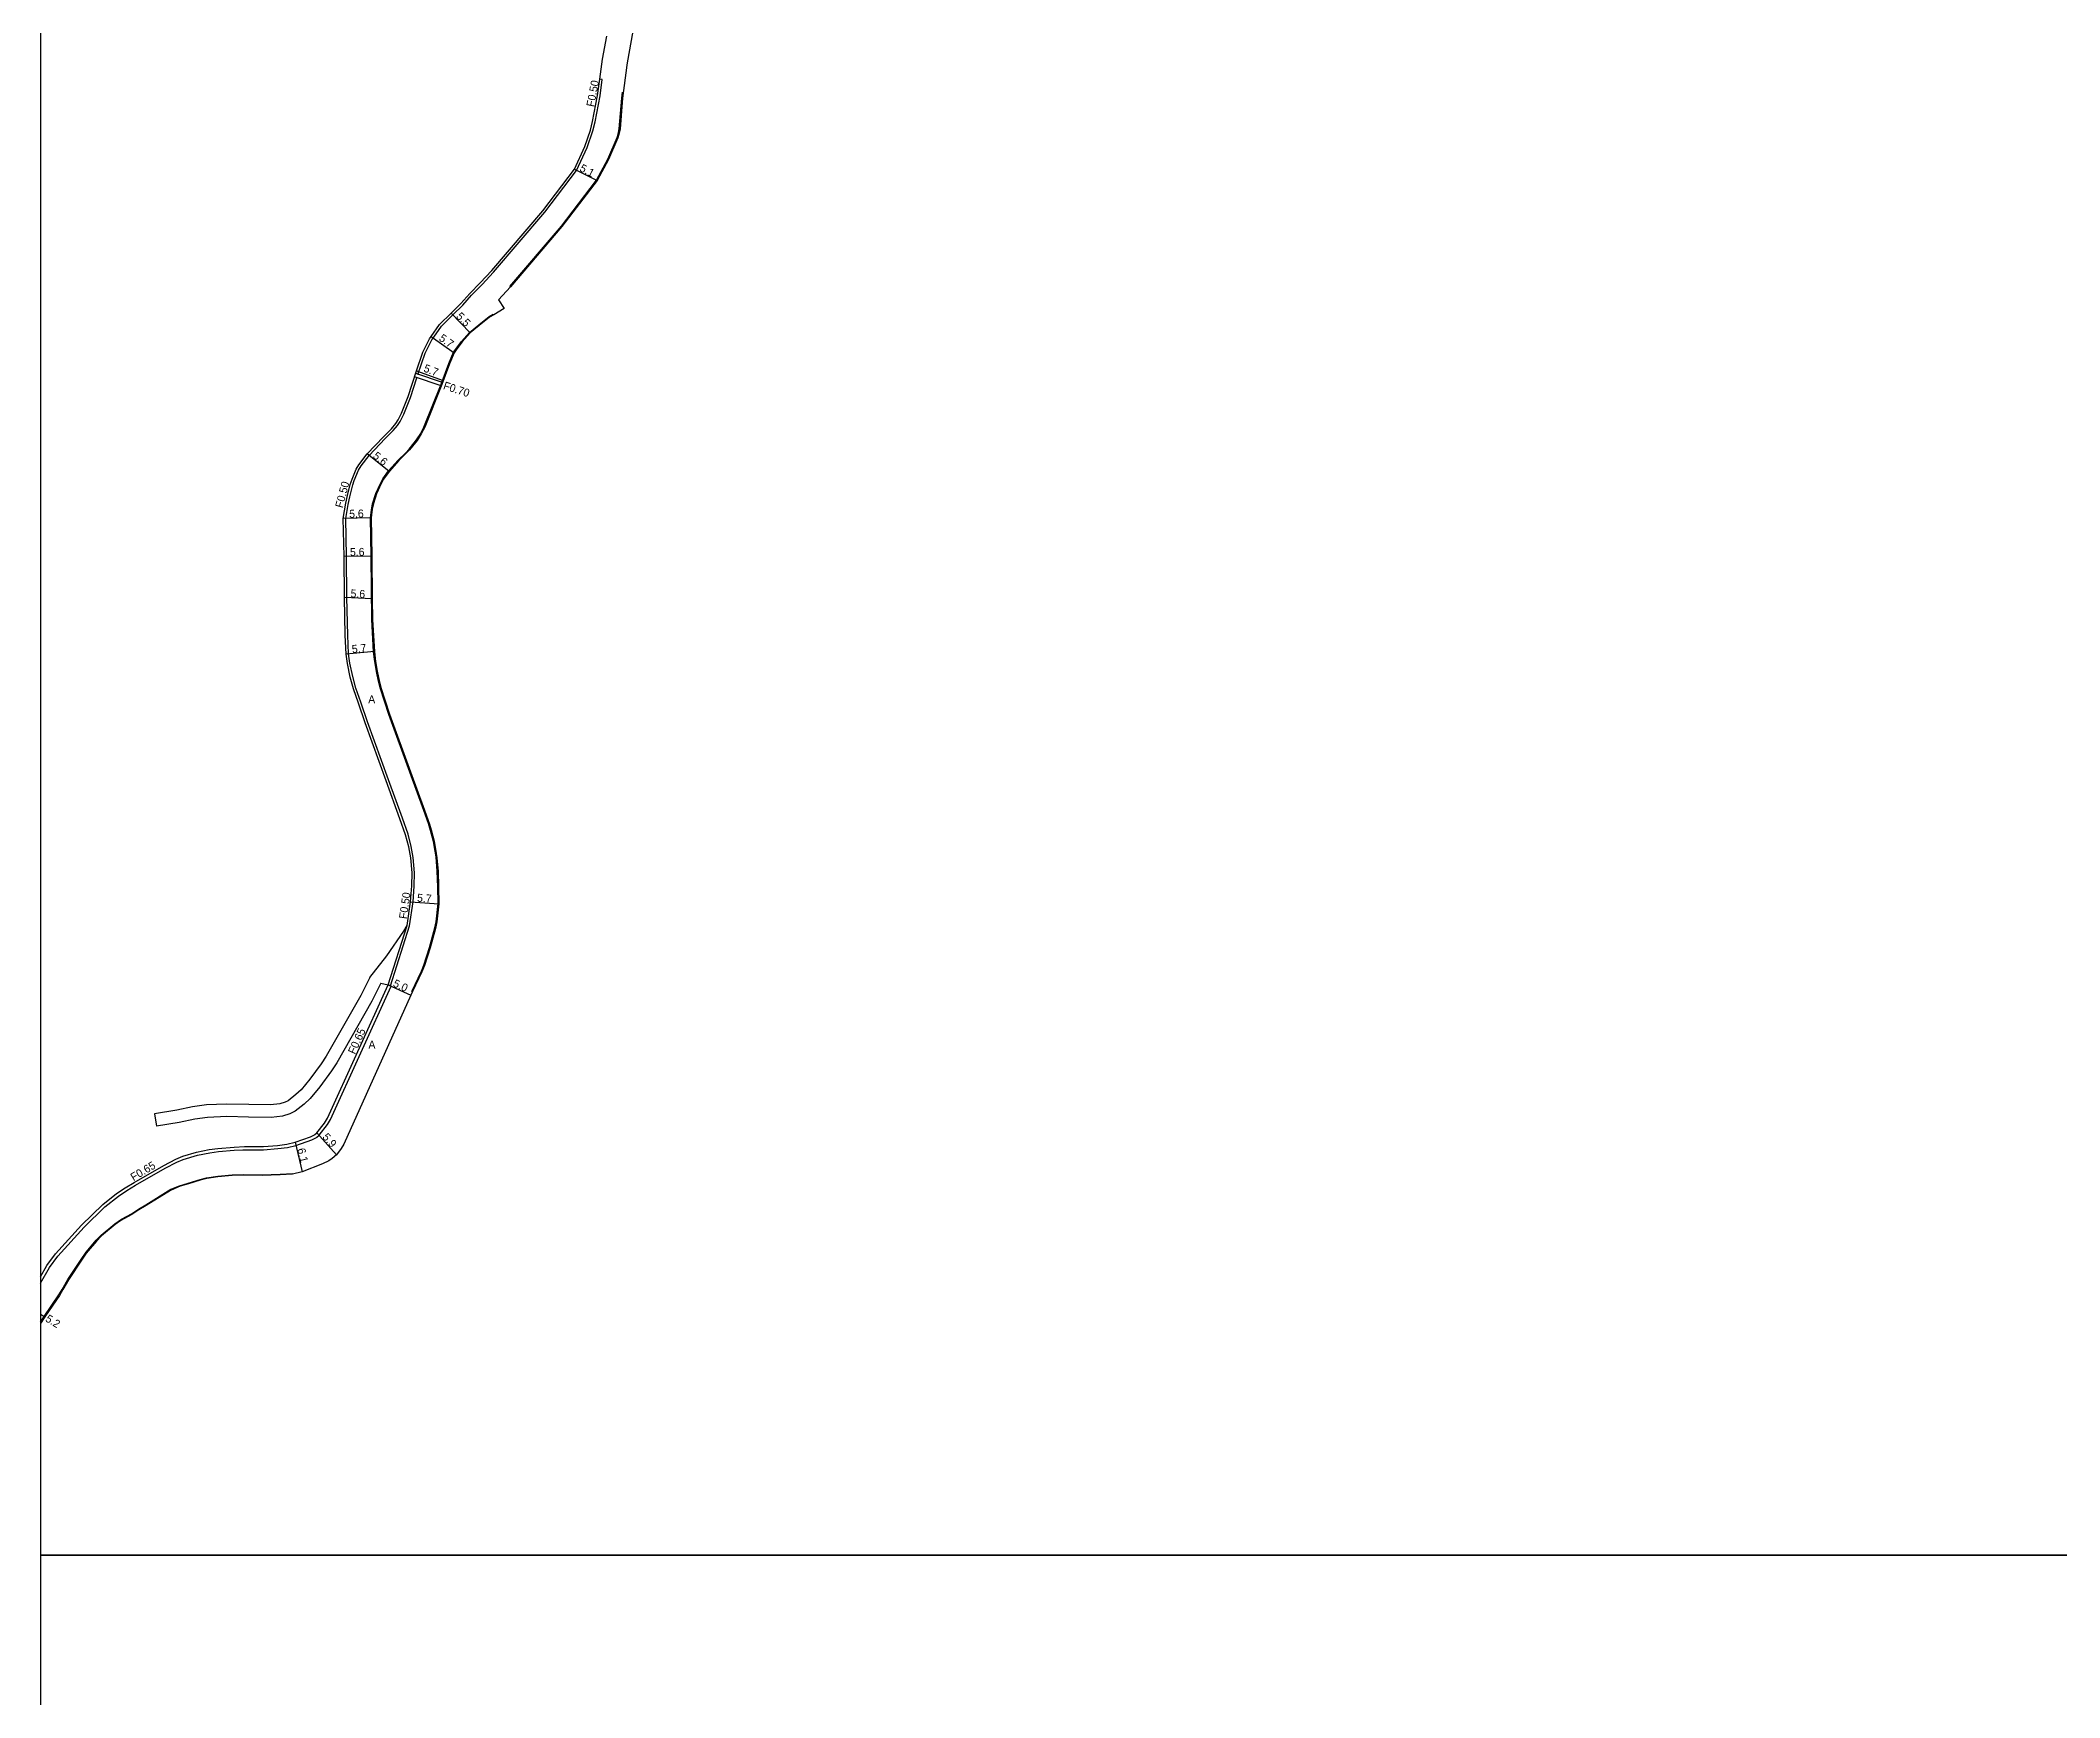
# Model space of a CAD drawing. Header units: metres. Extents: x -24000 to -21600, y -102000 to -99000.
# Drawn here: x -24000 to -23595, y -100228.6 to -99896.1 of the extents above; entities that cross this region are included whole.
import ezdxf

# ---------------------------------------------------------------- set-up
doc = ezdxf.new("R2010")
doc.units = ezdxf.units.M
doc.header["$LTSCALE"] = 2.5
for name, color, linetype in [('側溝・桝', 7, 'Continuous'), ('図郭', 7, 'Continuous'), ('幅員', 7, 'Continuous'), ('歩道・分離帯・安全施設', 7, 'Continuous'), ('舗装', 7, 'Continuous'), ('道路', 7, 'Continuous')]:
    doc.layers.add(name, color=color, linetype=linetype)
doc.styles.get("Standard").update_dxf_attribs({"font": ''})
doc.styles.get('Standard').set_extended_font_data('@MS PGothic')

msp = doc.modelspace()

# ---------------------------------------------------------------- linework, layer by layer
at = {"layer": '側溝・桝'}
for points in [[(-23924.28, -99963.12), (-23922.79, -99958.86), (-23921.51, -99956.21), (-23921.11, -99955.64), (-23919.57, -99953.46), (-23917.25, -99951.19), (-23915.27, -99949.25), (-23913.53, -99947.26), (-23911.41, -99945.12), (-23909.1, -99942.58), (-23898.83, -99930.6), (-23892.43, -99922.19), (-23890.34, -99917.6), (-23889.17, -99914.24), (-23888.74, -99912.47), (-23887.73, -99907.25), (-23887.29, -99903.99), (-23887.79, -99903.92)], [(-23925.94, -100073.76), (-23925.24, -100068.95), (-23924.99, -100065.77), (-23924.93, -100063.1), (-23925.2, -100060.05), (-23925.61, -100057.8), (-23926.25, -100055.35), (-23927.39, -100052.13), (-23930.16, -100044.47), (-23934.38, -100032.84), (-23935.69, -100028.88), (-23936.7, -100026.05), (-23937.35, -100023.75), (-23937.92, -100021.07), (-23938.19, -100019.19), (-23938.36, -100015.42), (-23938.52, -100007.89), (-23938.59, -99999.66), (-23938.74, -99992.06), (-23938.27, -99989.21), (-23937.96, -99987.68), (-23937.32, -99985.26), (-23937.03, -99984.4), (-23936.18, -99982.36), (-23935.66, -99981.47), (-23934.06, -99979.41), (-23930.82, -99975.98), (-23929.23, -99974.36), (-23928.36, -99973.35), (-23927.81, -99972.55), (-23927.1, -99971.13), (-23925.73, -99967.73), (-23924.49, -99963.79)], [(-23919.58, -99965.4), (-23924.94, -99963.64)], [(-23919.33, -99964.75), (-23924.72, -99962.97)], [(-23930.26, -100085.56), (-23926.43, -100073.69)], [(-23929.8, -100085.77), (-23925.94, -100073.76)], [(-24000, -100145.42), (-23998.16, -100142.27), (-23996.48, -100139.98), (-23991.25, -100134.21), (-23987.04, -100130.14), (-23984.36, -100127.95), (-23982.66, -100126.85), (-23980.9, -100125.8), (-23974.94, -100122.39), (-23972.61, -100121.16), (-23971.33, -100120.62), (-23968.51, -100119.75), (-23966, -100119.27), (-23964.28, -100119.04), (-23961.14, -100118.77), (-23959.36, -100118.69), (-23955.25, -100118.68), (-23952.36, -100118.44), (-23950.43, -100118.19), (-23948.74, -100117.78), (-23945.53, -100116.69), (-23944.64, -100116.21), (-23944.52, -100116.13), (-23944.07, -100115.74), (-23942.41, -100113.62), (-23941.81, -100112.6), (-23929.67, -100085.83)], [(-23929.67, -100085.83), (-23929.8, -100085.77), (-23930.26, -100085.56)]]:
    msp.add_lwpolyline(points, dxfattribs=at)
at = {"layer": '図郭'}
for points in [[(-24000, -100200), (-23200, -100200), (-23200, -99600), (-24000, -99600)], [(-24000, -100800), (-23200, -100800), (-23200, -100200), (-24000, -100200)]]:
    msp.add_lwpolyline(points, close=True, dxfattribs=at)
at = {"layer": '幅員'}
for points in [[(-23892.87, -99921.93), (-23888.33, -99924.25)], [(-23913.8, -99954.81), (-23917.6, -99950.84)], [(-23921.62, -99955.49), (-23916.97, -99958.8)], [(-23924.53, -99962.38), (-23919.19, -99964.36)], [(-23930.07, -99982.58), (-23934.44, -99979.08)], [(-23933.64, -99991.88), (-23939.24, -99992.03)], [(-23933.49, -99999.61), (-23939.09, -99999.67)], [(-23933.43, -100008.17), (-23939.02, -100007.89)], [(-23933.01, -100018.73), (-23938.69, -100019.24)], [(-23925.73, -100068.9), (-23920.05, -100069.3)], [(-23930.26, -100085.56), (-23925.72, -100087.66)], [(-23944.54, -100115.29), (-23940.57, -100119.65)], [(-23948.92, -100117.15), (-23947.49, -100123.08)], [(-24000, -100151.65), (-23999.13, -100152.19)]]:
    msp.add_lwpolyline(points, dxfattribs=at)
at = {"layer": '歩道・分離帯・安全施設'}
for points in [[(-23905.84, -99945.46), (-23895.48, -99933.38), (-23888.45, -99924.17), (-23886.15, -99919.92), (-23884.31, -99915.6), (-23884.1, -99914.95), (-23883.87, -99913.85), (-23883.4, -99907.68), (-23883.24, -99906.51)], [(-23925.52, -100086.89), (-23923.58, -100082.81), (-23923.1, -100081.64), (-23921.93, -100078.11), (-23920.86, -100074.15), (-23920.63, -100072.97), (-23920.2, -100069.29), (-23920.27, -100065.95), (-23920.39, -100062.8), (-23920.64, -100059.97), (-23920.81, -100058.76), (-23921.17, -100056.81), (-23921.74, -100054.6), (-23922.17, -100053.23), (-23923.11, -100050.59), (-23925.88, -100042.92), (-23930.08, -100031.35), (-23931.77, -100026.2), (-23932.2, -100024.63), (-23932.59, -100022.71), (-23932.92, -100020.74), (-23933.16, -100018.75), (-23933.54, -100012.31), (-23933.64, -99999.62), (-23933.79, -99991.87), (-23933.61, -99990.26), (-23933.37, -99989.08), (-23932.7, -99987.02), (-23931.81, -99984.99), (-23931.32, -99984.1), (-23930.19, -99982.48), (-23928.22, -99980.31), (-23926.69, -99978.83), (-23926.04, -99978.12), (-23924.55, -99976.28), (-23923.71, -99974.95), (-23923.07, -99973.7), (-23919.62, -99965.09), (-23918.09, -99960.96), (-23917.12, -99958.69), (-23916.71, -99958.12), (-23915.54, -99956.5), (-23913.9, -99954.71), (-23912.06, -99953.17), (-23909.98, -99951.52), (-23909.15, -99951.03)], [(-23995.66, -100146.71), (-23994.48, -100144.69), (-23991.85, -100140.67), (-23990.81, -100139.22), (-23988.81, -100136.79), (-23987.83, -100135.79), (-23985.09, -100133.54), (-23983.71, -100132.62), (-23981.75, -100131.51), (-23980.33, -100130.59), (-23978.86, -100129.71), (-23973.83, -100126.59), (-23973.65, -100126.51), (-23972.07, -100125.87), (-23970.34, -100125.34), (-23967.96, -100124.61), (-23966.66, -100124.31), (-23964.43, -100123.97), (-23961.52, -100123.7), (-23959.29, -100123.6), (-23955.49, -100123.67), (-23951.91, -100123.55), (-23949.45, -100123.4)], [(-24000, -100153.22), (-23999.26, -100152.11), (-23996.29, -100147.79), (-23995.66, -100146.71)]]:
    msp.add_lwpolyline(points, dxfattribs=at)
at = {"layer": '道路'}
for points in [[(-23874.74, -99871.9), (-23874.85, -99872.55), (-23875.64, -99875.95), (-23877.77, -99882.58), (-23879.46, -99887.02), (-23879.85, -99888.22), (-23880.47, -99890.57), (-23880.68, -99891.56), (-23881.48, -99896.13)], [(-23926.43, -100073.69), (-23925.73, -100068.9), (-23925.49, -100065.75), (-23925.43, -100063.11), (-23925.7, -100060.11), (-23926.1, -100057.91), (-23926.73, -100055.49), (-23927.87, -100052.29), (-23930.63, -100044.64), (-23934.85, -100033), (-23936.16, -100029.05), (-23937.18, -100026.21), (-23937.83, -100023.87), (-23938.41, -100021.15), (-23938.69, -100019.24), (-23938.86, -100015.44), (-23939.02, -100007.89), (-23939.09, -99999.67), (-23939.24, -99992.03), (-23938.74, -99988.95), (-23938.4, -99987.4), (-23937.83, -99985.23), (-23937.46, -99984.13), (-23936.64, -99982.16), (-23936.11, -99981.23), (-23934.44, -99979.08), (-23931.18, -99975.64), (-23929.6, -99974.02), (-23928.71, -99972.99), (-23928.23, -99972.26), (-23927.56, -99970.93), (-23926.2, -99967.56), (-23924.53, -99962.38), (-23923.26, -99958.67), (-23921.95, -99955.96), (-23921.62, -99955.49), (-23919.95, -99953.14), (-23917.6, -99950.84), (-23915.63, -99948.91), (-23913.89, -99946.92), (-23911.77, -99944.78), (-23909.47, -99942.25), (-23899.22, -99930.29), (-23892.87, -99921.93), (-23890.81, -99917.42), (-23889.65, -99914.1), (-23889.23, -99912.36), (-23888.22, -99907.17), (-23887.79, -99903.92), (-23887.25, -99899.87), (-23886.4, -99895.25)], [(-23881.48, -99896.13), (-23882.31, -99900.65), (-23882.37, -99901.09)], [(-23882.37, -99901.09), (-23883.25, -99907.69), (-23883.72, -99913.88), (-23883.96, -99914.99), (-23884.17, -99915.65), (-23886.02, -99919.98), (-23888.33, -99924.25), (-23895.37, -99933.47)], [(-23895.37, -99933.47), (-23905.73, -99945.56)], [(-23905.73, -99945.56), (-23908.08, -99948.14)], [(-23908.08, -99948.14), (-23906.96, -99949.91), (-23909.07, -99951.16)], [(-23909.07, -99951.16), (-23909.89, -99951.64), (-23911.96, -99953.29), (-23913.8, -99954.81), (-23915.42, -99956.59), (-23916.58, -99958.19), (-23916.97, -99958.8), (-23917.95, -99961.02), (-23919.48, -99965.14), (-23922.91, -99973.71), (-23923.59, -99975.04), (-23924.43, -99976.37), (-23925.94, -99978.23), (-23926.87, -99979.21), (-23928.12, -99980.41), (-23930.07, -99982.58), (-23931.17, -99984.13), (-23931.64, -99984.98), (-23932.56, -99987.07), (-23933.2, -99989.05), (-23933.44, -99990.14), (-23933.64, -99991.88), (-23933.49, -99999.61), (-23933.43, -100008.17), (-23933.4, -100012.31), (-23933.01, -100018.73), (-23932.78, -100020.72), (-23932.44, -100022.68), (-23932.06, -100024.54), (-23931.69, -100025.94), (-23929.94, -100031.3), (-23925.74, -100042.87), (-23922.97, -100050.54), (-23921.96, -100053.38), (-23921.62, -100054.47), (-23921.02, -100056.78), (-23920.66, -100058.77), (-23920.48, -100060.1), (-23920.24, -100062.79), (-23920.12, -100065.95), (-23920.05, -100069.3), (-23920.48, -100072.96), (-23920.73, -100074.26), (-23921.79, -100078.15), (-23922.96, -100081.71), (-23923.48, -100082.97), (-23925.38, -100086.95)], [(-23933.93, -100084.12), (-23930.53, -100079.74), (-23927.11, -100074.83), (-23926.43, -100073.69)], [(-23933.93, -100084.12), (-23935.7, -100087.71), (-23942.65, -100099.89), (-23943.66, -100101.41), (-23945.95, -100104.51), (-23947.67, -100106.64), (-23948.73, -100107.58), (-23950.28, -100108.83), (-23950.87, -100109.12), (-23951.96, -100109.44), (-23953.83, -100109.67), (-23958.22, -100109.6), (-23962.65, -100109.52), (-23966.69, -100109.67), (-23969.46, -100110.08), (-23972.64, -100110.74), (-23977.1, -100111.47)], [(-24000, -100144.13), (-23998.7, -100141.91), (-23996.98, -100139.57), (-23991.72, -100133.76), (-23987.47, -100129.65), (-23984.74, -100127.42), (-23983, -100126.3), (-23981.22, -100125.24), (-23975.25, -100121.82), (-23972.85, -100120.55), (-23971.41, -100119.97), (-23968.67, -100119.12), (-23966.13, -100118.64), (-23964.41, -100118.4), (-23961.16, -100118.12), (-23959.04, -100118.04), (-23955.27, -100118.03), (-23952.43, -100117.8), (-23950.55, -100117.55), (-23948.92, -100117.15), (-23945.79, -100116.1), (-23944.99, -100115.67), (-23944.93, -100115.62), (-23944.54, -100115.29), (-23943.02, -100113.34), (-23942.4, -100112.34), (-23930.26, -100085.56)], [(-23931.69, -100085.22), (-23933.49, -100088.88), (-23940.52, -100101.2), (-23941.61, -100102.85), (-23943.97, -100106.03), (-23945.86, -100108.38), (-23947.12, -100109.49), (-23948.92, -100110.95), (-23949.96, -100111.46), (-23951.45, -100111.9), (-23953.69, -100112.18), (-23958.26, -100112.1), (-23962.62, -100112.02), (-23966.46, -100112.16), (-23969.02, -100112.54), (-23972.19, -100113.2), (-23976.7, -100113.93)], [(-23925.38, -100086.95), (-23925.72, -100087.66), (-23939.14, -100117.57), (-23939.66, -100118.41), (-23940.57, -100119.65), (-23941.46, -100120.45), (-23942.12, -100120.86), (-23943.41, -100121.5), (-23947.49, -100123.08), (-23949.44, -100123.55)], [(-23931.69, -100085.22), (-23930.26, -100085.56)], [(-23977.1, -100111.47), (-23976.7, -100113.93)], [(-23949.44, -100123.55), (-23951.9, -100123.7), (-23955.49, -100123.82), (-23959.37, -100123.75), (-23961.52, -100123.85), (-23964.41, -100124.11), (-23966.64, -100124.46), (-23967.94, -100124.76), (-23970.3, -100125.49), (-23971.97, -100125.99), (-23973.18, -100126.47), (-23973.9, -100126.81), (-23978.79, -100129.84), (-23980.26, -100130.72), (-23981.67, -100131.63), (-23983.85, -100132.87), (-23985.01, -100133.66), (-23987.74, -100135.91), (-23988.77, -100136.99), (-23990.79, -100139.44), (-23991.63, -100140.6), (-23994.35, -100144.77), (-23995.48, -100146.71)], [(-23995.48, -100146.71), (-23996.15, -100147.88), (-23999.13, -100152.19), (-24000, -100153.49)]]:
    msp.add_lwpolyline(points, dxfattribs=at)

# ---------------------------------------------------------------- texts
at = {"layer": '側溝・桝'}
for s, rotation, p in [('F0.50', 79.0097, (-23888.94, -99909.55)), ('F0.70', 341.8085, (-23919.32, -99966.04)), ('F0.50', 75.3231, (-23939.36, -99990.02)), ('F0.50', 81.7275, (-23926.5, -100072.45)), ('F0.65', 65.6055, (-23936.91, -100099.63)), ('F0.65', 30.8211, (-23981.32, -100125))]:
    msp.add_text(s, height=1.6, rotation=rotation, dxfattribs=at).set_placement(p)
at = {"layer": '幅員'}
for s, rotation, p in [('5.1', 332.8896, (-23891.97, -99922.27)), ('5.5', 313.6626, (-23916.73, -99951.6)), ('5.7', 324.5612, (-23920.18, -99956.2)), ('5.7', 339.0748, (-23923.26, -99962.51)), ('5.6', 321.3899, (-23933.44, -99979.75)), ('5.6', 1.5394, (-23938.04, -99991.9)), ('5.6', 0.5345, (-23937.89, -99999.55)), ('5.6', 357.1369, (-23937.81, -100007.85)), ('5.7', 5.0947, (-23937.45, -100019.03)), ('5.7', 356.002, (-23924.48, -100068.89)), ('5.0', 335.2048, (-23929.4, -100085.85)), ('5.9', 312.2366, (-23943.56, -100116.22)), ('6.1', 283.5614, (-23948.48, -100118.54)), ('5.2', 328.2249, (-23999.14, -100152.97))]:
    msp.add_text(s, height=1.6, rotation=rotation, dxfattribs=at).set_placement(p)
at = {"layer": '舗装'}
for p in [(-23934.24, -100029.09), (-23934.19, -100098.36)]:
    msp.add_text('A', height=1.6, dxfattribs=at).set_placement(p)

doc.saveas('drawing.dxf')
